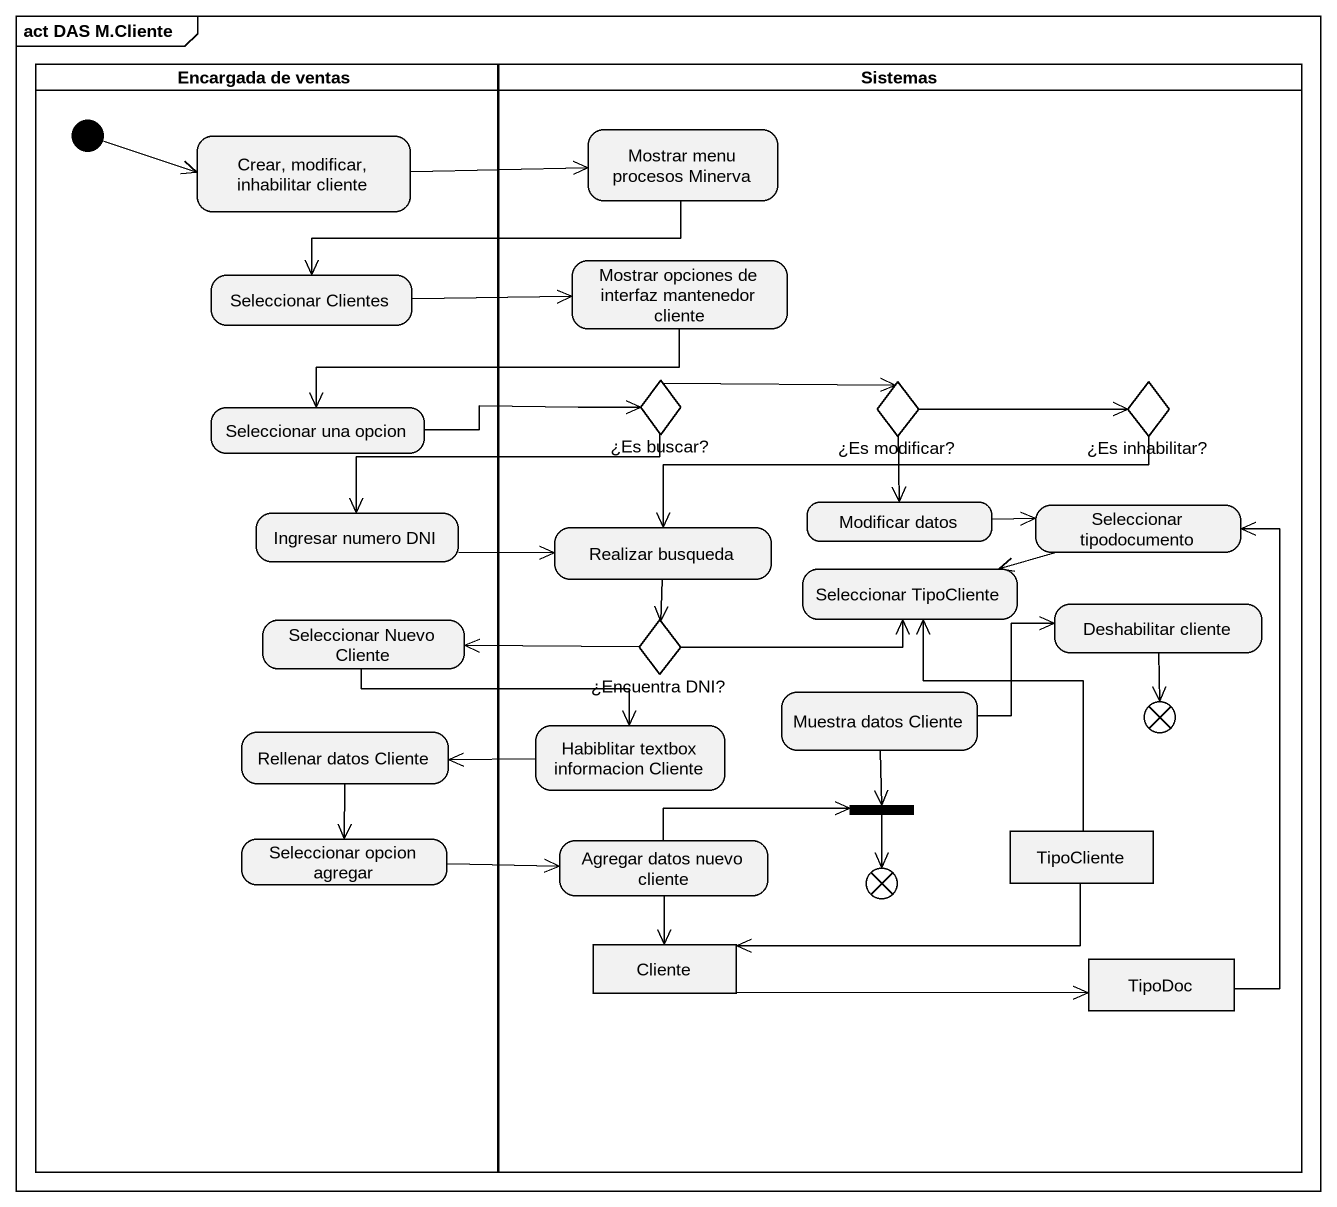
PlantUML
@startuml
mainframe act DAS M.Cliente
hide empty description
state "Encargada de ventas" as Encargada_de_ventas <<partition>> {
  state "Crear, modificar, inhabilitar cliente" as Crear_modificar_inhabilitar
  state "Seleccionar Clientes" as Seleccionar_Clientes
  state "Seleccionar una opcion" as Seleccionar_una_opcion
  state "Ingresar numero DNI" as Ingresar_numero_DNI
  state "Seleccionar Nuevo Cliente" as Seleccionar_Nuevo_Cliente
  state "Rellenar datos Cliente" as Rellenar_datos_Cliente
  state "Seleccionar opcion agregar" as Seleccionar_opcion_agregar
  [*] -right-> Crear_modificar_inhabilitar
}
state Sistemas <<partition>> {
  state "Mostrar menu procesos Minerva" as Mostrar_menu_procesos
  state "Mostrar opciones de interfaz mantenedor cliente" as Mostrar_opciones_de
  state "¿Es buscar?" as Es_buscar <<choice>>
  state "¿Es modificar?" as Es_modificar <<choice>>
  state "¿Es inhabilitar?" as Es_inhabilitar <<choice>>
  state "Realizar busqueda" as Realizar_busqueda
  state "Modificar datos" as Modificar_datos
  state "Seleccionar tipodocumento" as Seleccionar_tipodocumento
  state "Seleccionar TipoCliente" as Seleccionar_TipoCliente
  state "¿Encuentra DNI?" as Encuentra_DNI <<choice>>
  state "Deshabilitar cliente" as Deshabilitar_cliente
  state "Habiblitar textbox informacion Cliente" as Habiblitar_textbox
  state "Muestra datos Cliente" as Muestra_datos_Cliente
  state flowfinal1 <<end>>
  state fork1 <<join>>
  state "Agregar datos nuevo cliente" as Agregar_datos_nuevo_cliente
  state flowfinal2 <<end>>
  state TipoCliente <<object>>
  state Cliente <<object>>
  state TipoDoc <<object>>
}
Crear_modificar_inhabilitar -right-> Mostrar_menu_procesos
Mostrar_menu_procesos -left-> Seleccionar_Clientes
Seleccionar_Clientes -right-> Mostrar_opciones_de
Mostrar_opciones_de -left-> Seleccionar_una_opcion
Es_buscar -right-> Es_modificar
Es_buscar -left-> Ingresar_numero_DNI
Es_modificar -right-> Es_inhabilitar
Es_modificar --> Modificar_datos
Es_inhabilitar -left-> Realizar_busqueda
Seleccionar_una_opcion -right-> Es_buscar
Ingresar_numero_DNI -right-> Realizar_busqueda
Realizar_busqueda --> Encuentra_DNI
Modificar_datos -right-> Seleccionar_tipodocumento
Seleccionar_tipodocumento -left-> Seleccionar_TipoCliente
Seleccionar_Nuevo_Cliente -right-> Habiblitar_textbox
Encuentra_DNI -right-> Seleccionar_TipoCliente
Encuentra_DNI -left-> Seleccionar_Nuevo_Cliente
Deshabilitar_cliente --> flowfinal1
Rellenar_datos_Cliente --> Seleccionar_opcion_agregar
Habiblitar_textbox -left-> Rellenar_datos_Cliente
Muestra_datos_Cliente -right-> Deshabilitar_cliente
Muestra_datos_Cliente --> fork1
fork1 --> flowfinal2
Seleccionar_opcion_agregar -right-> Agregar_datos_nuevo_cliente
Agregar_datos_nuevo_cliente -right-> fork1
Agregar_datos_nuevo_cliente --> Cliente
TipoCliente -up-> Seleccionar_TipoCliente
TipoCliente -left-> Cliente
Cliente -right-> TipoDoc
TipoDoc -up-> Seleccionar_tipodocumento
@enduml
